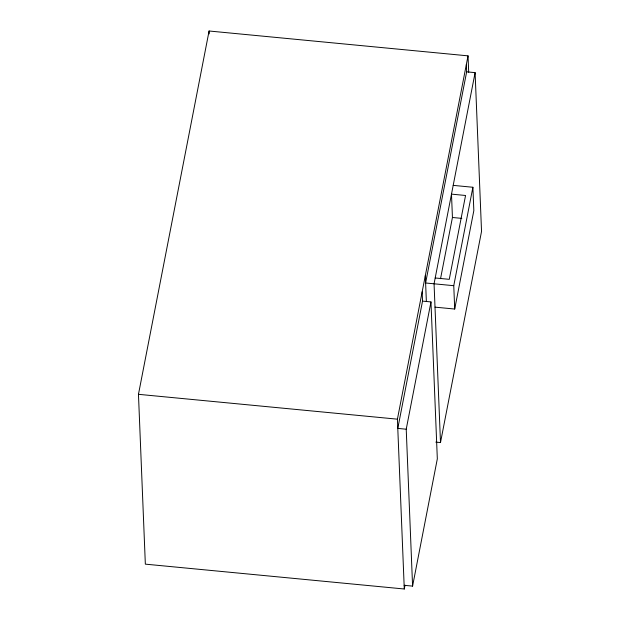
<?xml version="1.0" encoding="UTF-8"?>
<svg xmlns="http://www.w3.org/2000/svg" width="620" height="620" viewBox="0 0 620 620"><rect width="100%" height="100%" fill="white"/><g stroke="black" fill="none" stroke-linecap="round" stroke-linejoin="round"><path stroke-width="0.93" d="M405.031 585.202L404.286 589L145.344 564.146L138.462 394.32L209.087 31L468.03 55.854L468.697 72.269M404.286 589L397.412 419.174L468.03 55.854M466.356 64.449L466.659 71.835L425.614 282.991L453.762 285.688L454.708 309.039L435.007 307.148M422.15 291.88L422.53 301.111L397.784 428.404L406.224 429.211L412.587 586.117L404.139 585.311M466.659 71.835L475.106 72.648L434.062 283.805L440.495 442.556L435.798 442.107M406.224 429.211L430.97 301.925L422.53 301.111M440.533 278.713L452.437 217.481L451.492 194.13L465.558 195.486L449.268 279.326L435.193 277.977M453.762 285.688L472.889 187.263L453.189 185.372M454.708 309.039L473.835 210.614L472.889 187.263M412.587 586.117L437.325 458.831L430.97 301.925M440.495 442.556L481.539 231.399L475.106 72.648M452.437 217.481L461.815 218.379M138.462 394.32L397.412 419.174M425.312 275.606L426.358 301.274M209.087 31L209.203 33.899"/></g></svg>
